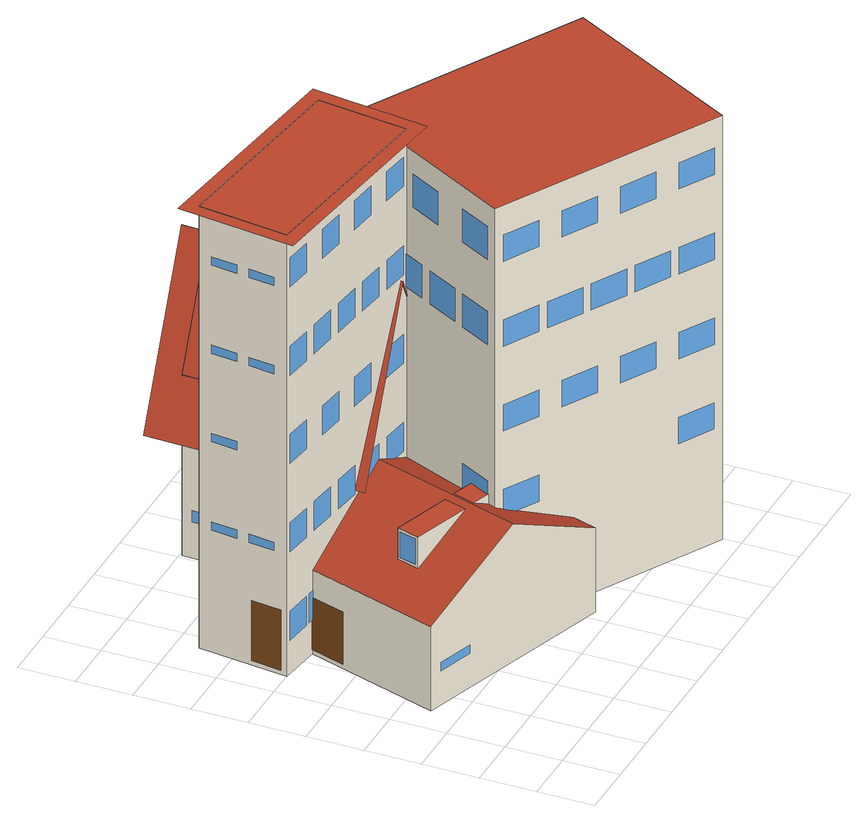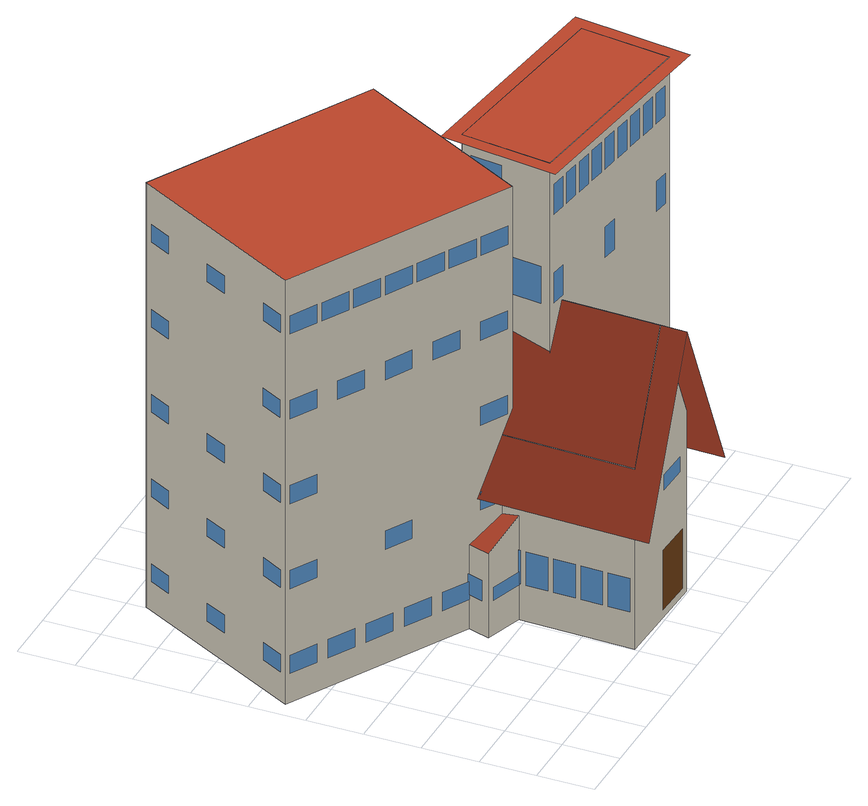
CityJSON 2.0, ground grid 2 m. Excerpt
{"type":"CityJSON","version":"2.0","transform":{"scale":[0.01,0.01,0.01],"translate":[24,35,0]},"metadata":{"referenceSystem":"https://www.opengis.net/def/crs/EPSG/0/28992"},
"CityObjects":{
"building1":{"type":"Building","attributes":{"roofType":"Flat"},"geometry":[{"type":"MultiSurface","lod":"3","boundaries":[[[0,1,2,3]],[[4,5,6,7]],[[0,3,5,4],[8,9,10,11],[12,13,14,15],[16,17,18,19],[20,21,22,23],[24,25,26,27],[28,29,30,31],[32,33,34,35],[36,37,38,39],[40,41,42,43],[44,45,46,47],[48,49,50,51],[52,53,54,55],[56,57,58,59],[60,61,62,63],[64,65,66,67],[68,69,70,71],[72,73,74,75],[76,77,78,79],[80,81,82,83],[84,85,86,87],[88,89,90,91],[92,93,94,95],[96,97,98,99],[100,101,102,103]],[[8,11,10,9]],[[12,15,14,13]],[[16,19,18,17]],[[20,23,22,21]],[[24,27,26,25]],[[28,31,30,29]],[[32,35,34,33]],[[36,39,38,37]],[[40,43,42,41]],[[44,47,46,45]],[[48,51,50,49]],[[52,55,54,53]],[[56,59,58,57]],[[60,63,62,61]],[[64,67,66,65]],[[68,71,70,69]],[[72,75,74,73]],[[76,79,78,77]],[[80,83,82,81]],[[84,87,86,85]],[[88,91,90,89]],[[92,95,94,93]],[[96,99,98,97]],[[100,103,102,101]],[[3,2,6,5],[104,105,106,107],[108,109,110,111],[112,113,114,115],[116,117,118,119],[120,121,122,123],[124,125,126,127],[128,129,130,131]],[[104,107,106,105]],[[108,111,110,109]],[[112,115,114,113]],[[116,119,118,117]],[[120,123,122,121]],[[124,127,126,125]],[[128,131,130,129]],[[2,1,7,6],[132,133,134,135],[136,137,138,139],[140,141,142,143],[144,145,146,147],[148,149,150,151],[152,153,154,155],[156,157,158,159],[160,161,162,163],[164,165,166,167],[168,169,170,171],[172,173,174,175],[176,177,178,179],[180,181,182,183],[184,185,186,187],[188,189,190,191],[192,193,194,195],[196,197,198,199],[200,201,202,203],[204,205,206,207],[208,209,210,211],[212,213,214,215],[216,217,218,219],[220,221,222,223],[224,225,226,227],[228,229,230,231],[232,233,234,235],[236,237,238,239],[240,241,242,243],[244,245,246,247]],[[132,135,134,133]],[[136,139,138,137]],[[140,143,142,141]],[[144,147,146,145]],[[148,151,150,149]],[[152,155,154,153]],[[156,159,158,157]],[[160,163,162,161]],[[164,167,166,165]],[[168,171,170,169]],[[172,175,174,173]],[[176,179,178,177]],[[180,183,182,181]],[[184,187,186,185]],[[188,191,190,189]],[[192,195,194,193]],[[196,199,198,197]],[[200,203,202,201]],[[204,207,206,205]],[[208,211,210,209]],[[212,215,214,213]],[[216,219,218,217]],[[220,223,222,221]],[[224,227,226,225]],[[228,231,230,229]],[[232,235,234,233]],[[236,239,238,237]],[[240,243,242,241]],[[244,247,246,245]],[[1,0,4,7],[248,249,250,251],[252,253,254,255],[256,257,258,259],[260,261,262,263],[264,265,266,267],[268,269,270,271],[272,273,274,275],[276,277,278,279]],[[248,251,250,249]],[[252,255,254,253]],[[256,259,258,257]],[[260,263,262,261]],[[264,267,266,265]],[[268,271,270,269]],[[272,275,274,273]],[[276,279,278,277]],[[280,281,282,283],[4,7,6,5]]],"semantics":{"surfaces":[{"type":"GroundSurface"},{"type":"RoofSurface"},{"type":"WallSurface"},{"type":"Window"},{"type":"Door"}],"values":[0,1,2,3,3,3,3,3,3,3,3,3,3,3,3,3,3,3,3,3,3,3,3,3,3,3,3,2,3,3,3,3,3,3,3,2,3,3,3,3,3,3,3,3,3,3,3,3,3,3,3,3,3,3,3,3,3,3,3,3,3,3,3,3,3,2,4,3,3,3,3,3,3,3,1]}}]},
"building2":{"type":"Building","attributes":{"roofType":"Gabled"},"children":["building2-1","building2-2","building2-3","building2-4"],"geometry":[{"type":"MultiSurface","lod":"3","boundaries":[[[284,285,286,287]],[[288,289,290,291],[292,293,294,295],[296,297,298,299]],[[289,288,300,301],[302,303,304,305],[306,307,308,309]],[[291,284,287,300,288],[310,311,312,313]],[[310,313,312,311]],[[300,287,286,301],[314,315,316,317],[318,319,320,321],[322,323,324,325],[326,327,328,329],[330,331,332,333],[334,335,336,337]],[[314,317,316,315]],[[318,321,320,319]],[[322,325,324,323]],[[326,329,328,327]],[[330,333,332,331]],[[334,337,336,335]],[[301,286,285,290,289],[338,339,340,341],[342,343,344,345],[346,347,348,349],[350,351,352,353]],[[338,341,340,339]],[[342,345,344,343]],[[346,349,348,347]],[[350,353,352,351]],[[290,285,284,291],[354,355,356,357]],[[354,357,356,355]]],"semantics":{"surfaces":[{"type":"GroundSurface"},{"type":"RoofSurface"},{"type":"WallSurface"},{"type":"Window"},{"type":"Door"}],"values":[0,1,1,2,3,2,3,3,3,3,3,3,2,3,3,3,3,2,4]}}]},
"building2-1":{"type":"BuildingInstallation","attributes":{"relationToConstruction":"outside"},"parents":["building2"],"geometry":[{"type":"MultiSurface","lod":"3","boundaries":[[[302,305,358]],[[302,358,359,303]],[[359,304,303]],[[358,305,304,359],[360,361,362,363]],[[360,363,362,361]]],"semantics":{"surfaces":[{"type":"WallSurface"},{"type":"RoofSurface"},{"type":"Window"}],"values":[0,1,0,0,2]}}]},
"building2-2":{"type":"BuildingInstallation","attributes":{"relationToConstruction":"outside"},"parents":["building2"],"geometry":[{"type":"MultiSurface","lod":"3","boundaries":[[[292,295,364]],[[292,364,365,293]],[[365,294,293]],[[364,295,294,365],[366,367,368,369]],[[366,369,368,367]]],"semantics":{"surfaces":[{"type":"WallSurface"},{"type":"RoofSurface"},{"type":"Window"}],"values":[0,1,0,0,2]}}]},
"building2-3":{"type":"BuildingInstallation","attributes":{"relationToConstruction":"outside"},"parents":["building2"],"geometry":[{"type":"MultiSurface","lod":"3","boundaries":[[[306,309,370]],[[306,370,371,307]],[[371,308,307]],[[370,309,308,371],[372,373,374,375]],[[372,375,374,373]]],"semantics":{"surfaces":[{"type":"WallSurface"},{"type":"RoofSurface"},{"type":"Window"}],"values":[0,1,0,0,2]}}]},
"building2-4":{"type":"BuildingInstallation","attributes":{"relationToConstruction":"outside"},"parents":["building2"],"geometry":[{"type":"MultiSurface","lod":"3","boundaries":[[[296,299,376]],[[296,376,377,297]],[[377,298,297]],[[376,299,298,377],[378,379,380,381]],[[378,381,380,379]]],"semantics":{"surfaces":[{"type":"WallSurface"},{"type":"RoofSurface"},{"type":"Window"}],"values":[0,1,0,0,2]}}]},
"building3":{"type":"Building","attributes":{"roofType":"Gabled"},"geometry":[{"type":"MultiSurface","lod":"3","boundaries":[[[382,383,384,385]],[[386,387,388,389]],[[387,386,390,391]],[[389,382,385,390,386],[392,393,394,395],[396,397,398,399],[400,401,402,403],[404,405,406,407]],[[392,395,394,393]],[[396,399,398,397]],[[400,403,402,401]],[[404,407,406,405]],[[390,385,384,391],[408,409,410,411],[412,413,414,415],[416,417,418,419],[420,421,422,423],[424,425,426,427],[428,429,430,431],[432,433,434,435]],[[408,411,410,409]],[[412,415,414,413]],[[416,419,418,417]],[[420,423,422,421]],[[424,427,426,425]],[[428,431,430,429]],[[432,435,434,433]],[[391,384,383,388,387],[436,437,438,439],[440,441,442,443],[444,445,446,447]],[[436,439,438,437]],[[440,443,442,441]],[[444,447,446,445]],[[388,383,382,389],[448,449,450,451],[452,453,454,455],[456,457,458,459],[460,461,462,463],[464,465,466,467],[468,469,470,471],[472,473,474,475]],[[448,451,450,449]],[[452,455,454,453]],[[456,459,458,457]],[[460,463,462,461]],[[464,467,466,465]],[[468,471,470,469]],[[472,475,474,473]],[[386,476,477,478,479,387,391,390]],[[387,479,480,481,476,386,389,388]]],"semantics":{"surfaces":[{"type":"GroundSurface"},{"type":"RoofSurface"},{"type":"WallSurface"},{"type":"Window"},{"type":"Door"}],"values":[0,1,1,2,3,3,3,3,2,3,3,3,3,3,3,3,2,4,3,3,2,3,3,3,3,3,3,3,1,1]}}]},
"building4":{"type":"Building","attributes":{"roofType":"Flat"},"geometry":[{"type":"MultiSurface","lod":"3","boundaries":[[[482,483,484,485]],[[486,487,488,489]],[[482,485,487,486],[490,491,492,493],[494,495,496,497],[498,499,500,501],[502,503,504,505],[506,507,508,509],[510,511,512,513],[514,515,516,517],[518,519,520,521],[522,523,524,525],[526,527,528,529],[530,531,532,533],[534,535,536,537],[538,539,540,541],[542,543,544,545],[546,547,548,549],[550,551,552,553]],[[490,493,492,491]],[[494,497,496,495]],[[498,501,500,499]],[[502,505,504,503]],[[506,509,508,507]],[[510,513,512,511]],[[514,517,516,515]],[[518,521,520,519]],[[522,525,524,523]],[[526,529,528,527]],[[530,533,532,531]],[[534,537,536,535]],[[538,541,540,539]],[[542,545,544,543]],[[546,549,548,547]],[[550,553,552,551]],[[485,484,488,487],[554,555,556,557],[558,559,560,561],[562,563,564,565],[566,567,568,569],[570,571,572,573],[574,575,576,577],[578,579,580,581],[582,583,584,585],[586,587,588,589],[590,591,592,593],[594,595,596,597],[598,599,600,601],[602,603,604,605],[606,607,608,609]],[[554,557,556,555]],[[558,561,560,559]],[[562,565,564,563]],[[566,569,568,567]],[[570,573,572,571]],[[574,577,576,575]],[[578,581,580,579]],[[582,585,584,583]],[[586,589,588,587]],[[590,593,592,591]],[[594,597,596,595]],[[598,601,600,599]],[[602,605,604,603]],[[606,609,608,607]],[[484,483,489,488],[610,611,612,613],[614,615,616,617],[618,619,620,621],[622,623,624,625],[626,627,628,629],[630,631,632,633],[634,635,636,637],[638,639,640,641],[642,643,644,645],[646,647,648,649],[650,651,652,653],[654,655,656,657],[658,659,660,661],[662,663,664,665],[666,667,668,669],[670,671,672,673],[674,675,676,677],[678,679,680,681],[682,683,684,685],[686,687,688,689],[690,691,692,693],[694,695,696,697],[698,699,700,701]],[[610,613,612,611]],[[614,617,616,615]],[[618,621,620,619]],[[622,625,624,623]],[[626,629,628,627]],[[630,633,632,631]],[[634,637,636,635]],[[638,641,640,639]],[[642,645,644,643]],[[646,649,648,647]],[[650,653,652,651]],[[654,657,656,655]],[[658,661,660,659]],[[662,665,664,663]],[[666,669,668,667]],[[670,673,672,671]],[[674,677,676,675]],[[678,681,680,679]],[[682,685,684,683]],[[686,689,688,687]],[[690,693,692,691]],[[694,697,696,695]],[[698,701,700,699]],[[483,482,486,489],[702,703,704,705],[706,707,708,709],[710,711,712,713],[714,715,716,717],[718,719,720,721],[722,723,724,725],[726,727,728,729],[730,731,732,733],[734,735,736,737],[738,739,740,741],[742,743,744,745]],[[702,705,704,703]],[[706,709,708,707]],[[710,713,712,711]],[[714,717,716,715]],[[718,721,720,719]],[[722,725,724,723]],[[726,729,728,727]],[[730,733,732,731]],[[734,737,736,735]],[[738,741,740,739]],[[742,745,744,743]]],"semantics":{"surfaces":[{"type":"GroundSurface"},{"type":"RoofSurface"},{"type":"WallSurface"},{"type":"Window"},{"type":"Door"}],"values":[0,1,2,3,3,3,3,3,3,3,3,3,3,3,3,3,3,3,3,2,3,3,3,3,3,3,3,3,3,3,3,3,3,3,2,3,3,3,3,3,3,3,3,3,3,3,3,3,3,3,3,3,3,3,3,3,3,3,2,4,3,3,3,3,3,3,3,3,3,3]}}]}
},
"vertices":[
[100,1000,0],[142,1323,0],[865,1230,0],[823,906,0],[100,1000,1660],[823,906,1660],[865,1230,1660],[142,1323,1660],[118,998,126],[118,998,235],[218,985,235],[218,985,126],[235,983,126],[235,983,235],[335,970,235],[335,970,126],[352,967,126],[352,967,235],[452,954,235],[452,954,126],[469,952,126],[469,952,235],[569,939,235],[569,939,126],[586,937,126],[586,937,235],[686,924,235],[686,924,126],[703,922,126],[703,922,235],[803,909,235],[803,909,126],[118,998,458],[118,998,567],[218,985,567],[218,985,458],[265,979,458],[265,979,567],[365,966,567],[365,966,458],[411,960,458],[411,960,567],[512,947,567],[512,947,458],[558,941,458],[558,941,567],[658,928,567],[658,928,458],[705,922,458],[705,922,567],[805,909,567],[805,909,458],[118,998,790],[118,998,899],[218,985,899],[218,985,790],[313,972,790],[313,972,899],[413,959,899],[413,959,790],[509,947,790],[509,947,899],[609,934,899],[609,934,790],[704,922,790],[704,922,899],[804,909,899],[804,909,790],[118,998,1122],[118,998,1231],[218,985,1231],[218,985,1122],[265,979,1122],[265,979,1231],[365,966,1231],[365,966,1122],[411,960,1122],[411,960,1231],[512,947,1231],[512,947,1122],[558,941,1122],[558,941,1231],[658,928,1231],[658,928,1122],[705,922,1122],[705,922,1231],[805,909,1231],[805,909,1122],[118,998,1454],[118,998,1563],[218,985,1563],[218,985,1454],[313,972,1454],[313,972,1563],[413,959,1563],[413,959,1454],[509,947,1454],[509,947,1563],[609,934,1563],[609,934,1454],[704,922,1454],[704,922,1563],[804,909,1563],[804,909,1454],[827,939,126],[827,939,264],[842,1052,264],[842,1052,126],[827,939,458],[827,939,596],[842,1052,596],[842,1052,458],[827,939,790],[827,939,928],[842,1052,928],[842,1052,790],[846,1084,790],[846,1084,928],[861,1197,928],[861,1197,790],[827,939,1122],[827,939,1260],[842,1052,1260],[842,1052,1122],[846,1084,1122],[846,1084,1260],[861,1197,1260],[861,1197,1122],[827,939,1454],[827,939,1592],[842,1052,1592],[842,1052,1454],[842,1233,126],[842,1233,239],[788,1240,239],[788,1240,126],[753,1244,126],[753,1244,239],[698,1251,239],[698,1251,126],[663,1256,126],[663,1256,239],[609,1263,239],[609,1263,126],[574,1267,126],[574,1267,239],[520,1274,239],[520,1274,126],[485,1279,126],[485,1279,239],[430,1286,239],[430,1286,126],[396,1290,126],[396,1290,239],[341,1297,239],[341,1297,126],[307,1302,126],[307,1302,239],[252,1309,239],[252,1309,126],[217,1314,126],[217,1314,239],[163,1321,239],[163,1321,126],[842,1233,458],[842,1233,571],[788,1240,571],[788,1240,458],[753,1244,458],[753,1244,571],[698,1251,571],[698,1251,458],[663,1256,458],[663,1256,571],[609,1263,571],[609,1263,458],[574,1267,458],[574,1267,571],[520,1274,571],[520,1274,458],[485,1279,458],[485,1279,571],[430,1286,571],[430,1286,458],[396,1290,458],[396,1290,571],[341,1297,571],[341,1297,458],[307,1302,458],[307,1302,571],[252,1309,571],[252,1309,458],[217,1314,458],[217,1314,571],[163,1321,571],[163,1321,458],[842,1233,790],[842,1233,903],[788,1240,903],[788,1240,790],[842,1233,1122],[842,1233,1235],[788,1240,1235],[788,1240,1122],[531,1273,1122],[531,1273,1235],[476,1280,1235],[476,1280,1122],[219,1313,1122],[219,1313,1235],[165,1320,1235],[165,1320,1122],[842,1233,1454],[842,1233,1567],[788,1240,1567],[788,1240,1454],[765,1243,1454],[765,1243,1567],[710,1250,1567],[710,1250,1454],[687,1253,1454],[687,1253,1567],[633,1260,1567],[633,1260,1454],[610,1263,1454],[610,1263,1567],[555,1270,1567],[555,1270,1454],[533,1273,1454],[533,1273,1567],[478,1280,1567],[478,1280,1454],[455,1283,1454],[455,1283,1567],[401,1290,1567],[401,1290,1454],[378,1293,1454],[378,1293,1567],[323,1300,1567],[323,1300,1454],[301,1303,1454],[301,1303,1567],[246,1310,1567],[246,1310,1454],[223,1313,1454],[223,1313,1567],[169,1320,1567],[169,1320,1454],[117,1130,16],[117,1130,243],[103,1021,243],[103,1021,16],[136,1277,458],[136,1277,489],[124,1184,489],[124,1184,458],[118,1139,458],[118,1139,489],[106,1047,489],[106,1047,458],[136,1277,790],[136,1277,821],[124,1184,821],[124,1184,790],[136,1277,1122],[136,1277,1153],[124,1184,1153],[124,1184,1122],[118,1139,1122],[118,1139,1153],[106,1047,1153],[106,1047,1122],[136,1277,1454],[136,1277,1485],[124,1184,1485],[124,1184,1454],[118,1139,1454],[118,1139,1485],[106,1047,1485],[106,1047,1454],[47,956,1660],[863,851,1660],[918,1273,1660],[102,1379,1660],
[100,500,0],[380,1370,0],[1124,1131,0],[844,261,0],[472,380,516],[752,1250,516],[380,1370,316],[100,500,316],[674,1079,505],[648,998,505],[432,1067,389],[458,1148,389],[534,644,505],[508,563,505],[293,632,389],[319,713,389],[844,261,316],[1124,1131,316],[550,552,505],[576,633,505],[792,563,389],[766,482,389],[690,987,505],[716,1068,505],[932,998,389],[906,917,389],[144,486,129],[144,486,161],[275,444,161],[275,444,129],[852,285,129],[852,285,206],[890,402,206],[890,402,129],[898,426,129],[898,426,206],[935,542,206],[935,542,129],[943,567,129],[943,567,206],[980,683,206],[980,683,129],[988,708,129],[988,708,206],[1026,824,206],[1026,824,129],[1034,849,129],[1034,849,206],[1071,965,206],[1071,965,129],[1079,990,129],[1079,990,206],[1116,1106,206],[1116,1106,129],[1100,1139,129],[1100,1139,178],[980,1177,178],[980,1177,129],[908,1200,129],[908,1200,178],[788,1239,178],[788,1239,129],[716,1262,129],[716,1262,178],[596,1301,178],[596,1301,129],[523,1324,129],[523,1324,178],[404,1362,178],[404,1362,129],[257,989,16],[257,989,213],[215,857,213],[215,857,16],
[766,482,505],[792,563,505],[769,492,495],[789,554,495],[789,554,399],[769,492,399],
[458,1148,505],[432,1067,505],[455,1139,495],[435,1077,495],[435,1077,399],[455,1139,399],
[906,917,505],[932,998,505],[909,927,495],[929,989,495],[929,989,399],[909,927,399],
[319,713,505],[293,632,505],[315,704,495],[296,642,495],[296,642,399],[315,704,399],
[600,1000,0],[617,1593,0],[996,1582,0],[979,989,0],[789,995,1109],[806,1587,1109],[617,1593,680],[600,1000,680],[979,989,680],[996,1582,680],[624,999,135],[624,999,259],[719,997,259],[719,997,135],[624,999,475],[624,999,599],[719,997,599],[719,997,475],[742,996,475],[742,996,599],[837,993,599],[837,993,475],[860,993,475],[860,993,599],[955,990,599],[955,990,475],[979,1008,135],[979,1008,261],[982,1085,261],[982,1085,135],[982,1104,135],[982,1104,261],[984,1181,261],[984,1181,135],[985,1200,135],[985,1200,261],[987,1277,261],[987,1277,135],[988,1296,135],[988,1296,261],[990,1373,261],[990,1373,135],[990,1392,135],[990,1392,261],[993,1469,261],[993,1469,135],[993,1488,135],[993,1488,261],[995,1565,261],[995,1565,135],[979,1008,475],[979,1008,601],[982,1085,601],[982,1085,475],[789,1588,29],[789,1588,252],[648,1592,252],[648,1592,29],[948,1583,475],[948,1583,533],[831,1587,533],[831,1587,475],[782,1588,475],[782,1588,533],[665,1591,533],[665,1591,475],[616,1558,135],[616,1558,178],[613,1453,178],[613,1453,135],[610,1349,135],[610,1349,178],[607,1244,178],[607,1244,135],[604,1140,135],[604,1140,178],[601,1035,178],[601,1035,135],[616,1558,475],[616,1558,518],[613,1453,518],[613,1453,475],[612,1419,475],[612,1419,518],[609,1314,518],[609,1314,475],[608,1280,475],[608,1280,518],[605,1175,518],[605,1175,475],[604,1141,475],[604,1141,518],[601,1036,518],[601,1036,475],[787,902,1109],[1066,894,476],[1088,1672,476],[809,1680,1109],[530,1688,476],[507,910,476],
[600,500,0],[947,1136,0],[1742,702,0],[1395,66,0],[600,500,1595],[1395,66,1595],[1742,702,1595],[947,1136,1595],[629,484,109],[629,484,208],[754,416,208],[754,416,109],[629,484,428],[629,484,527],[754,416,527],[754,416,428],[1242,150,428],[1242,150,527],[1366,82,527],[1366,82,428],[629,484,747],[629,484,846],[754,416,846],[754,416,747],[834,373,747],[834,373,846],[958,305,846],[958,305,747],[1038,261,747],[1038,261,846],[1163,193,846],[1163,193,747],[1243,149,747],[1243,149,846],[1367,81,846],[1367,81,747],[629,484,1066],[629,484,1165],[754,416,1165],[754,416,1066],[783,400,1066],[783,400,1165],[907,332,1165],[907,332,1066],[936,317,1066],[936,317,1165],[1061,248,1165],[1061,248,1066],[1090,233,1066],[1090,233,1165],[1215,165,1165],[1215,165,1066],[1243,149,1066],[1243,149,1165],[1368,81,1165],[1368,81,1066],[629,484,1385],[629,484,1484],[754,416,1484],[754,416,1385],[834,373,1385],[834,373,1484],[958,305,1484],[958,305,1385],[1038,261,1385],[1038,261,1484],[1163,193,1484],[1163,193,1385],[1243,149,1385],[1243,149,1484],[1367,81,1484],[1367,81,1385],[1408,90,109],[1408,90,175],[1451,168,175],[1451,168,109],[1548,345,109],[1548,345,175],[1590,423,175],[1590,423,109],[1687,601,109],[1687,601,175],[1730,679,175],[1730,679,109],[1408,90,428],[1408,90,494],[1451,168,494],[1451,168,428],[1548,345,428],[1548,345,494],[1590,423,494],[1590,423,428],[1687,601,428],[1687,601,494],[1730,679,494],[1730,679,428],[1408,90,747],[1408,90,813],[1451,168,813],[1451,168,747],[1548,345,747],[1548,345,813],[1590,423,813],[1590,423,747],[1687,601,747],[1687,601,813],[1730,679,813],[1730,679,747],[1408,90,1066],[1408,90,1132],[1451,168,1132],[1451,168,1066],[1687,600,1066],[1687,600,1132],[1729,678,1132],[1729,678,1066],[1408,90,1385],[1408,90,1451],[1451,168,1451],[1451,168,1385],[1548,345,1385],[1548,345,1451],[1590,423,1451],[1590,423,1385],[1687,601,1385],[1687,601,1451],[1730,679,1451],[1730,679,1385],[1725,711,109],[1725,711,178],[1631,762,178],[1631,762,109],[1592,784,109],[1592,784,178],[1497,835,178],[1497,835,109],[1459,856,109],[1459,856,178],[1364,908,178],[1364,908,109],[1325,929,109],[1325,929,178],[1230,981,178],[1230,981,109],[1192,1002,109],[1192,1002,178],[1097,1054,178],[1097,1054,109],[1058,1075,109],[1058,1075,178],[963,1126,178],[963,1126,109],[1725,711,428],[1725,711,497],[1631,762,497],[1631,762,428],[1392,893,428],[1392,893,497],[1297,944,497],[1297,944,428],[1058,1075,428],[1058,1075,497],[963,1126,497],[963,1126,428],[1725,711,747],[1725,711,816],[1631,762,816],[1631,762,747],[1058,1075,747],[1058,1075,816],[963,1126,816],[963,1126,747],[1725,711,1066],[1725,711,1135],[1631,762,1135],[1631,762,1066],[1559,802,1066],[1559,802,1135],[1464,853,1135],[1464,853,1066],[1392,893,1066],[1392,893,1135],[1297,944,1135],[1297,944,1066],[1225,984,1066],[1225,984,1135],[1130,1035,1135],[1130,1035,1066],[1058,1075,1066],[1058,1075,1135],[963,1126,1135],[963,1126,1066],[1725,711,1385],[1725,711,1454],[1631,762,1454],[1631,762,1385],[1614,772,1385],[1614,772,1454],[1519,823,1454],[1519,823,1385],[1502,832,1385],[1502,832,1454],[1408,884,1454],[1408,884,1385],[1391,893,1385],[1391,893,1454],[1296,945,1454],[1296,945,1385],[1280,954,1385],[1280,954,1454],[1185,1006,1454],[1185,1006,1385],[1168,1015,1385],[1168,1015,1454],[1073,1067,1454],[1073,1067,1385],[1057,1076,1385],[1057,1076,1454],[962,1127,1454],[962,1127,1385],[842,943,19],[842,943,210],[785,840,210],[785,840,19],[927,1100,428],[927,1100,552],[865,985,552],[865,985,428],[682,650,428],[682,650,552],[620,536,552],[620,536,428],[927,1100,747],[927,1100,871],[865,985,871],[865,985,747],[927,1100,1066],[927,1100,1190],[865,985,1190],[865,985,1066],[845,949,1066],[845,949,1190],[783,835,1190],[783,835,1066],[763,799,1066],[763,799,1190],[701,685,1190],[701,685,1066],[681,649,1066],[681,649,1190],[619,535,1190],[619,535,1066],[927,1100,1385],[927,1100,1509],[865,985,1509],[865,985,1385],[805,875,1385],[805,875,1509],[742,761,1509],[742,761,1385],[682,650,1385],[682,650,1509],[620,536,1509],[620,536,1385]
]}
